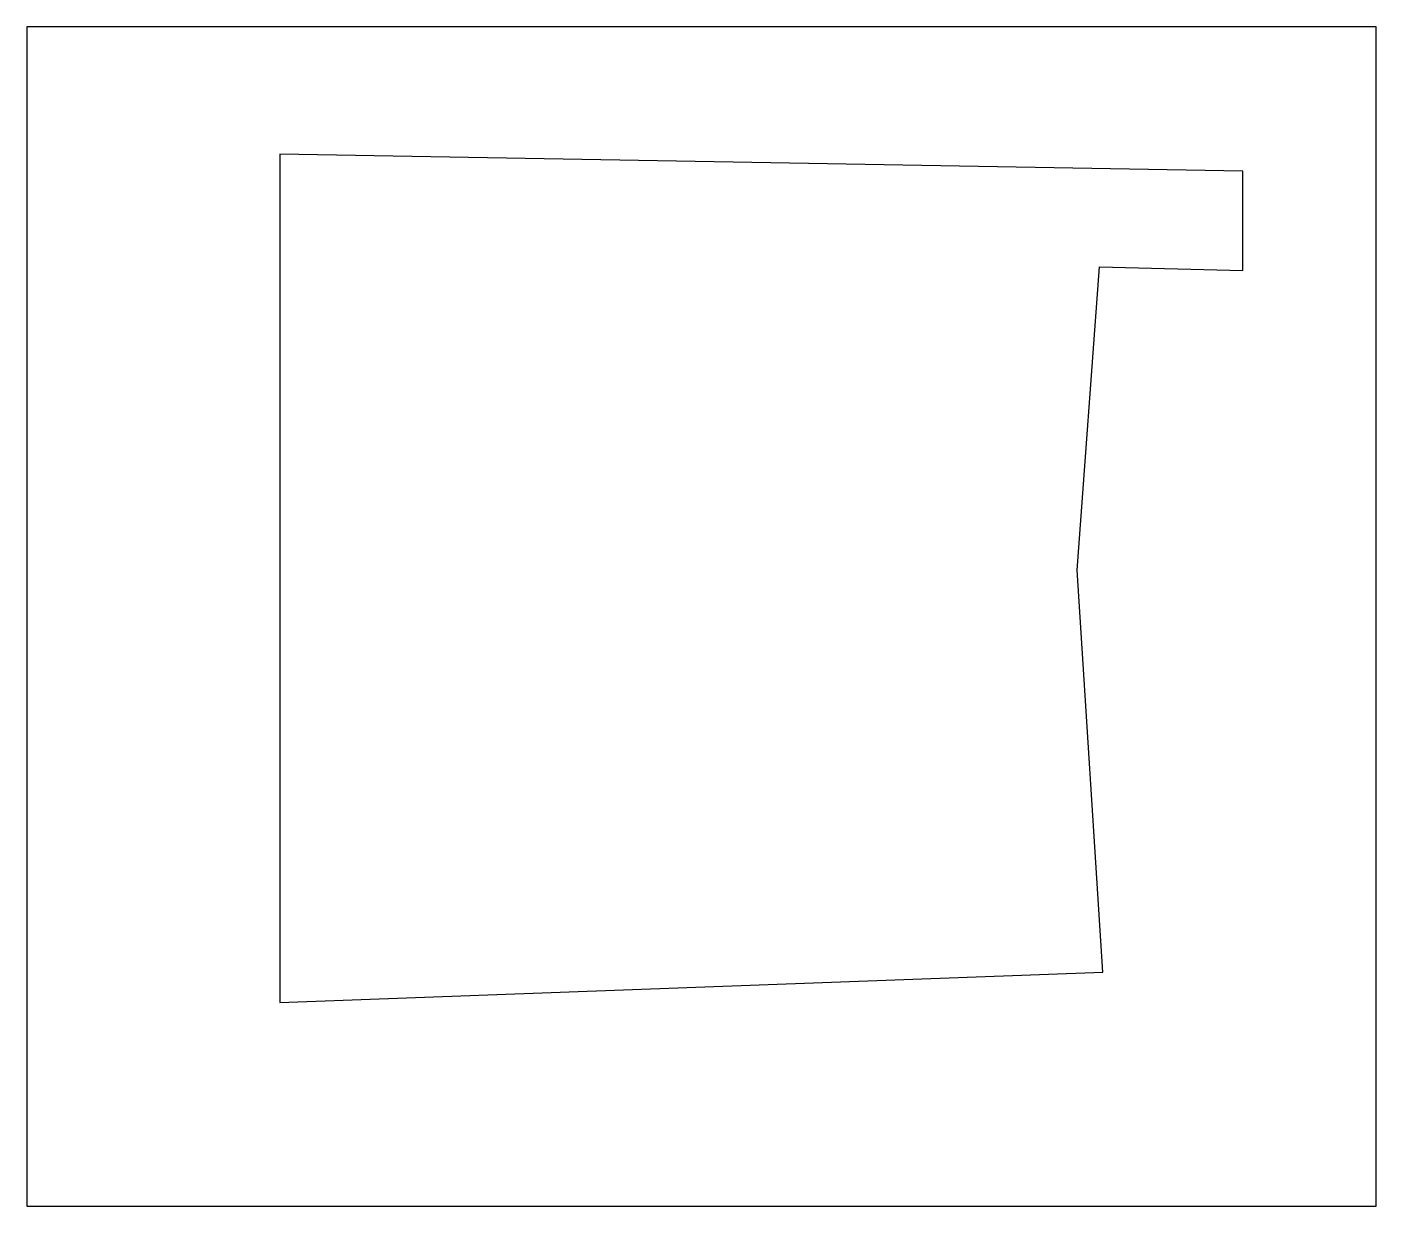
# Model space of a CAD drawing. Header units: metres. Extents: x 0 to 28.8, y 0 to 25.2.
import ezdxf

# ---------------------------------------------------------------- set-up
doc = ezdxf.new("R2010")
doc.units = ezdxf.units.M
doc.layers.get('0').update_dxf_attribs({"linetype": 'CONTINUOUS'})

msp = doc.modelspace()

# ---------------------------------------------------------------- linework, layer by layer
for points in [[(0, 0), (28.844, 0), (28.844, 25.208), (0, 25.208)], [(22.931, 20.08), (26, 20), (26, 22.126), (5.403, 22.487), (5.403, 4.352), (23, 5), (22.451, 13.597)]]:
    msp.add_lwpolyline(points, close=True)

doc.saveas('drawing.dxf')
